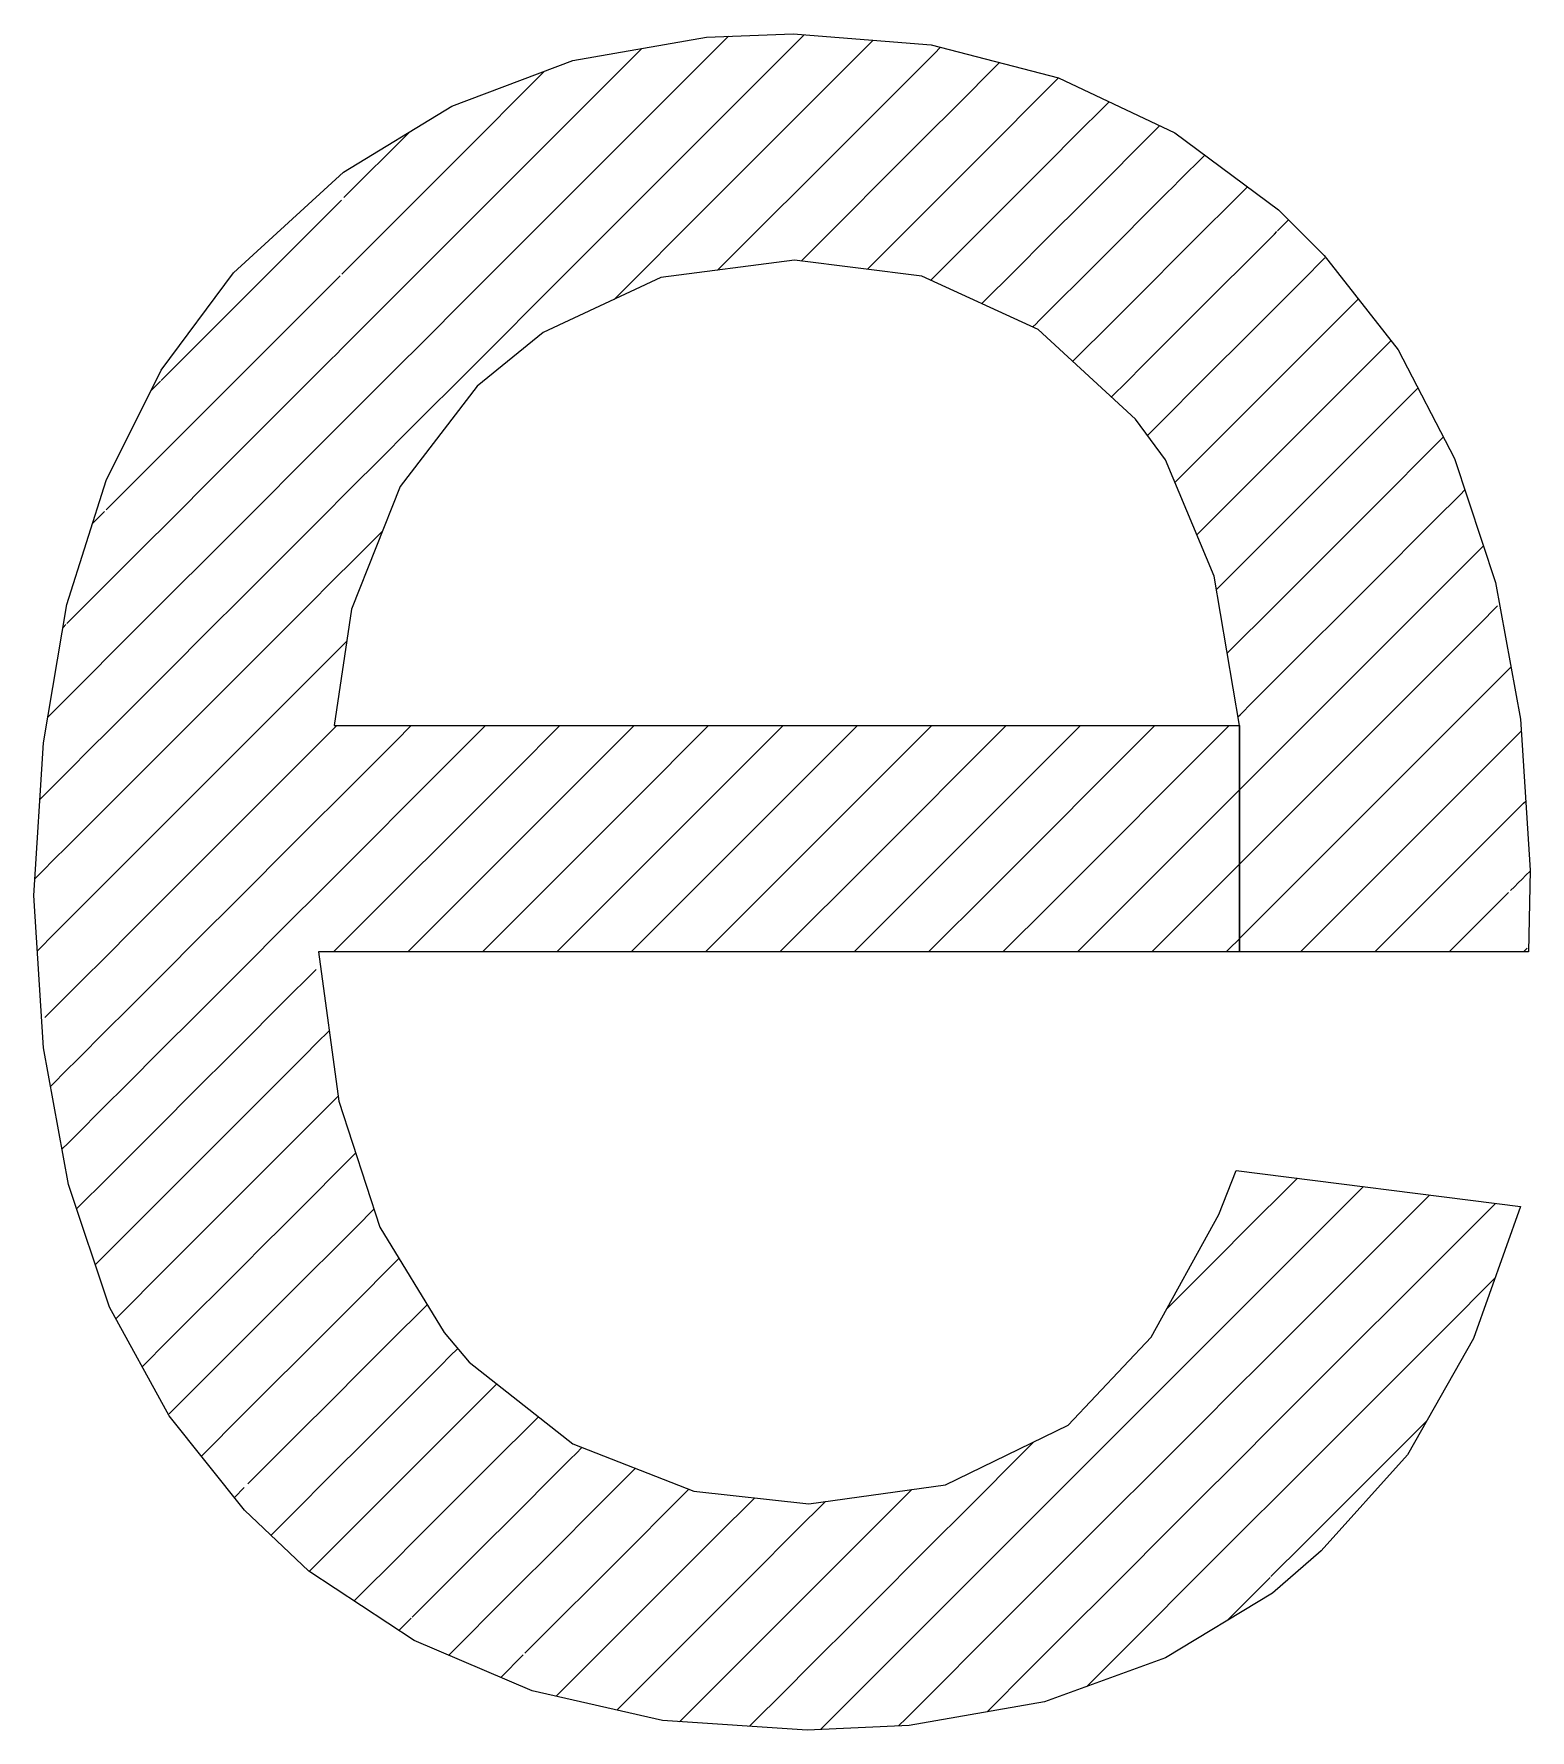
# Model space of a CAD drawing. Extents: x 0 to 7795, y 0 to 4205.
# Drawn here: x 7313.43 to 7320.55, y 682.16 to 690.22 of the extents above; entities that cross this region are included whole.
import ezdxf

# ---------------------------------------------------------------- set-up
doc = ezdxf.new("R2010")
doc.units = 0
doc.header["$MEASUREMENT"] = 0
doc.layers.add('MTH-CARIMBO-TXT1', color=1, linetype='CONTINUOUS')

msp = doc.modelspace()

# ---------------------------------------------------------------- linework, layer by layer
at = {"layer": 'MTH-CARIMBO-TXT1', "linetype": 'Continuous'}
for p, q in [((7316.660597, 690.134205), (7316.736209, 690.209816)), ((7317.043562, 690.163617), (7317.096668, 690.216722)), ((7317.046001, 689.812501), (7317.42417, 690.190671)), ((7316.075061, 689.902222), (7316.324577, 690.151738)), ((7316.608844, 690.082452), (7316.660597, 690.134205)), ((7316.760592, 689.880646), (7317.043562, 690.163617)), ((7317.604655, 690.017602), (7317.69825, 690.111198)), ((7317.69825, 690.111198), (7317.715654, 690.128602)), ((7317.715654, 690.128602), (7317.744383, 690.15733)), ((7315.444644, 689.625358), (7315.862517, 690.043231)), ((7316.177118, 689.650726), (7316.608844, 690.082452)), ((7317.812207, 689.871601), (7318.025146, 690.08454)), ((7317.048439, 689.461386), (7317.604655, 690.017602)), ((7317.90876, 689.6146), (7318.305909, 690.01175)), ((7315.963991, 689.791152), (7316.075061, 689.902222)), ((7316.526158, 689.646213), (7316.760592, 689.880646)), ((7317.683205, 689.742599), (7317.812207, 689.871601)), ((7318.370902, 689.723189), (7318.54591, 689.898198)), ((7315.884623, 689.711784), (7315.963991, 689.791152)), ((7316.860587, 689.627088), (7317.046001, 689.812501)), ((7318.43603, 689.434764), (7318.785938, 689.784671)), ((7314.908678, 689.442946), (7315.220253, 689.75452)), ((7315.473803, 689.300964), (7315.884623, 689.711784)), ((7317.081923, 689.141317), (7317.683205, 689.742599)), ((7318.274447, 689.626734), (7318.370902, 689.723189)), ((7315.378636, 689.55935), (7315.444644, 689.625358)), ((7315.920371, 689.393978), (7316.177118, 689.650726)), ((7316.279175, 689.399229), (7316.526158, 689.646213)), ((7316.443472, 689.209973), (7316.860587, 689.627088)), ((7318.005312, 689.3576), (7318.274447, 689.626734)), ((7318.878652, 689.523833), (7319.000079, 689.64526)), ((7315.353343, 689.534057), (7315.378636, 689.55935)), ((7317.66816, 689.374001), (7317.90876, 689.6146)), ((7314.914924, 689.095639), (7315.353343, 689.534057)), ((7316.960582, 689.373529), (7317.048439, 689.461386)), ((7318.501159, 689.146339), (7318.819312, 689.464493)), ((7318.819312, 689.464493), (7318.85125, 689.496431)), ((7318.85125, 689.496431), (7318.878652, 689.523833)), ((7318.907443, 689.19907), (7319.202988, 689.494615)), ((7314.385029, 688.919296), (7314.896693, 689.430961)), ((7315.736905, 689.210513), (7315.920371, 689.393978)), ((7315.87675, 688.996805), (7316.279175, 689.399229)), ((7318.24318, 689.241914), (7318.43603, 689.434764)), ((7315.322812, 689.149973), (7315.473803, 689.300964)), ((7316.684902, 689.09785), (7316.960582, 689.373529)), ((7317.396624, 689.102465), (7317.66816, 689.374001)), ((7317.698536, 689.050823), (7318.005312, 689.3576)), ((7319.346362, 689.284435), (7319.375466, 689.31354)), ((7319.375466, 689.31354), (7319.39891, 689.336984)), ((7318.101865, 689.100599), (7318.24318, 689.241914)), ((7318.936234, 688.874308), (7319.331463, 689.269537)), ((7319.331463, 689.269537), (7319.343849, 689.281923)), ((7315.264954, 689.092116), (7315.322812, 689.149973)), ((7315.502962, 688.976569), (7315.736905, 689.210513)), ((7316.192274, 688.958775), (7316.381231, 689.147732)), ((7316.381231, 689.147732), (7316.443472, 689.209973)), ((7318.211913, 688.857094), (7318.501159, 689.146339)), ((7318.840749, 689.132376), (7318.907443, 689.19907)), ((7319.464555, 689.049076), (7319.571653, 689.156173)), ((7314.868427, 689.049141), (7314.890631, 689.071346)), ((7314.898249, 689.078963), (7314.914924, 689.095639)), ((7314.921171, 688.748332), (7315.264954, 689.092116)), ((7317.940785, 688.939519), (7318.101865, 689.100599)), ((7318.763014, 689.054641), (7318.840749, 689.132376)), ((7314.388146, 688.56886), (7314.868427, 689.049141)), ((7315.266987, 688.740595), (7315.502962, 688.976569)), ((7315.589187, 688.709242), (7315.87675, 688.996805)), ((7318.566287, 688.857914), (7318.763014, 689.054641)), ((7319.326588, 688.911108), (7319.464555, 689.049076)), ((7314.040252, 688.57452), (7314.373535, 688.907802)), ((7314.373535, 688.907802), (7314.385029, 688.919296)), ((7319.255965, 688.840485), (7319.314678, 688.899198)), ((7319.314678, 688.899198), (7319.326588, 688.911108)), ((7319.651866, 688.882833), (7319.730089, 688.961056)), ((7318.183035, 688.828215), (7318.198418, 688.843598)), ((7318.198418, 688.843598), (7318.211913, 688.857094)), ((7318.373368, 688.664995), (7318.566287, 688.857914)), ((7318.830247, 688.768321), (7318.936234, 688.874308)), ((7318.965025, 688.549546), (7319.255965, 688.840485)), ((7319.553644, 688.784611), (7319.651866, 688.882833)), ((7314.892118, 688.719279), (7314.921171, 688.748332)), ((7315.176566, 688.650174), (7315.266987, 688.740595)), ((7318.706716, 688.64479), (7318.830247, 688.768321)), ((7319.306814, 688.537781), (7319.553644, 688.784611)), ((7319.732079, 688.609492), (7319.885388, 688.762802)), ((7314.391263, 688.218424), (7314.840161, 688.667322)), ((7314.840161, 688.667322), (7314.878846, 688.706007)), ((7314.878846, 688.706007), (7314.892118, 688.719279)), ((7315.532121, 688.652175), (7315.589187, 688.709242)), ((7314.927417, 688.401025), (7315.176566, 688.650174)), ((7315.211163, 688.331218), (7315.532121, 688.652175)), ((7318.631415, 688.569489), (7318.706716, 688.64479)), ((7319.642733, 688.520146), (7319.732079, 688.609492)), ((7313.991832, 688.5261), (7314.037076, 688.571344)), ((7314.04289, 688.223605), (7314.352404, 688.533118)), ((7314.352404, 688.533118), (7314.388146, 688.56886)), ((7318.557572, 688.495646), (7318.631415, 688.569489)), ((7318.819745, 688.404266), (7318.965025, 688.549546)), ((7319.180467, 688.411433), (7319.285507, 688.516474)), ((7319.285507, 688.516474), (7319.306814, 688.537781)), ((7319.28704, 688.164454), (7319.642733, 688.520146)), ((7319.812291, 688.336152), (7319.968599, 688.492459)), ((7319.968599, 688.492459), (7320.014077, 688.537937)), ((7318.993816, 688.224783), (7319.180467, 688.411433)), ((7314.811894, 688.285502), (7314.867061, 688.340669)), ((7314.867061, 688.340669), (7314.885987, 688.359594)), ((7314.885987, 688.359594), (7314.927417, 688.401025)), ((7315.088178, 688.208232), (7315.211163, 688.331218)), ((7318.728509, 688.313029), (7318.819745, 688.404266)), ((7319.731821, 688.255682), (7319.812291, 688.336152)), ((7314.39438, 687.867987), (7314.811894, 688.285502)), ((7319.267267, 687.791127), (7319.731821, 688.255682)), ((7320.031571, 688.201877), (7320.135295, 688.305602)), ((7313.778945, 687.95966), (7314.016353, 688.197067)), ((7314.016353, 688.197067), (7314.04289, 688.223605)), ((7314.331273, 688.158434), (7314.391263, 688.218424)), ((7314.933664, 688.053718), (7315.088178, 688.208232)), ((7318.858527, 688.089494), (7318.993816, 688.224783)), ((7319.892504, 688.062811), (7320.031571, 688.201877)), ((7314.045529, 687.87269), (7314.331273, 688.158434)), ((7319.104968, 687.982382), (7319.256336, 688.133749)), ((7319.256336, 688.133749), (7319.28704, 688.164454)), ((7314.879856, 687.99991), (7314.933664, 688.053718)), ((7319.82091, 687.991217), (7319.892504, 688.062811)), ((7320.094543, 687.911296), (7320.214253, 688.031006)), ((7320.214253, 688.031006), (7320.237588, 688.054341)), ((7313.713537, 687.894251), (7313.770482, 687.951197)), ((7314.783628, 687.903682), (7314.855276, 687.97533)), ((7314.855276, 687.97533), (7314.879856, 687.99991)), ((7319.022607, 687.900021), (7319.104968, 687.982382)), ((7319.247493, 687.4178), (7319.82091, 687.991217)), ((7313.995629, 687.82279), (7314.045529, 687.87269)), ((7314.310142, 687.78375), (7314.39438, 687.867987)), ((7314.397497, 687.517551), (7314.783628, 687.903682)), ((7314.999789, 687.76629), (7315.091414, 687.857915)), ((7318.96291, 687.840324), (7319.022607, 687.900021)), ((7319.972717, 687.78947), (7320.094543, 687.911296)), ((7313.780285, 687.607446), (7313.995629, 687.82279)), ((7314.048167, 687.521775), (7314.310142, 687.78375)), ((7314.93991, 687.706411), (7314.999789, 687.76629)), ((7319.227165, 687.751025), (7319.267267, 687.791127)), ((7319.909999, 687.726752), (7319.972717, 687.78947)), ((7320.260283, 687.723483), (7320.325134, 687.788334)), ((7314.873725, 687.640226), (7314.93991, 687.706411)), ((7319.05606, 687.57992), (7319.227165, 687.751025)), ((7319.227719, 687.044473), (7319.909999, 687.726752)), ((7320.157515, 687.620715), (7320.260283, 687.723483)), ((7313.75047, 687.577631), (7313.780285, 687.607446)), ((7314.755362, 687.521863), (7314.843491, 687.609992)), ((7314.843491, 687.609992), (7314.873725, 687.640226)), ((7320.05293, 687.51613), (7320.157515, 687.620715)), ((7313.591888, 687.419049), (7313.75047, 687.577631)), ((7313.781624, 687.255231), (7313.974906, 687.448514)), ((7313.974906, 687.448514), (7314.048167, 687.521775)), ((7314.289012, 687.409066), (7314.397497, 687.517551)), ((7314.400613, 687.167114), (7314.755362, 687.521863)), ((7319.207946, 686.671146), (7319.999088, 687.462288)), ((7319.999088, 687.462288), (7320.05293, 687.51613)), ((7320.306314, 687.41596), (7320.39258, 687.502226)), ((7313.573096, 687.400257), (7313.586573, 687.413734)), ((7314.050806, 687.17086), (7314.289012, 687.409066)), ((7319.107023, 687.27733), (7319.197994, 687.368301)), ((7319.197994, 687.368301), (7319.247493, 687.4178)), ((7320.220487, 687.330133), (7320.306314, 687.41596)), ((7314.867594, 687.280541), (7314.921191, 687.334139)), ((7320.133143, 687.242789), (7320.220487, 687.330133)), ((7313.592843, 687.066451), (7313.730457, 687.204065)), ((7313.730457, 687.204065), (7313.781624, 687.255231)), ((7314.727095, 687.140043), (7314.831706, 687.244653)), ((7314.831706, 687.244653), (7314.867594, 687.280541)), ((7320.088176, 687.197823), (7320.133143, 687.242789)), ((7320.421582, 687.177675), (7320.4564, 687.212493)), ((7313.954183, 687.074237), (7314.050806, 687.17086)), ((7314.267881, 687.034382), (7314.400613, 687.167114)), ((7314.40373, 686.816678), (7314.727095, 687.140043)), ((7319.188172, 686.297819), (7320.088176, 687.197823)), ((7320.352344, 687.108437), (7320.421582, 687.177675)), ((7313.56671, 687.040318), (7313.592843, 687.066451)), ((7313.782963, 686.903017), (7313.954183, 687.074237)), ((7319.168823, 686.985576), (7319.227719, 687.044473)), ((7320.283458, 687.039552), (7320.352344, 687.108437)), ((7313.500448, 686.974056), (7313.56671, 687.040318)), ((7314.053444, 686.819945), (7314.267881, 687.034382)), ((7319.157985, 686.974739), (7319.168823, 686.985576)), ((7320.177265, 686.933358), (7320.213355, 686.969449)), ((7320.213355, 686.969449), (7320.283458, 687.039552)), ((7313.710445, 686.830499), (7313.782963, 686.903017)), ((7314.698829, 686.758223), (7314.819921, 686.879315)), ((7314.819921, 686.879315), (7314.860733, 686.920127)), ((7314.860733, 686.920127), (7314.871875, 686.931269)), ((7315.154717, 686.860558), (7315.227976, 686.933816)), ((7315.43756, 686.789847), (7315.581529, 686.933816)), ((7315.720403, 686.719137), (7315.935082, 686.933816)), ((7316.003245, 686.648426), (7316.288636, 686.933816)), ((7316.286088, 686.577715), (7316.642189, 686.933816)), ((7316.568931, 686.507005), (7316.995743, 686.933816)), ((7316.851774, 686.436294), (7317.349296, 686.933816)), ((7317.134616, 686.365583), (7317.702849, 686.933816)), ((7317.417459, 686.294873), (7318.056403, 686.933816)), ((7317.700302, 686.224162), (7318.409956, 686.933816)), ((7317.983144, 686.153451), (7318.76351, 686.933816)), ((7318.265987, 686.082741), (7319.117063, 686.933816)), ((7319.168398, 685.924492), (7320.177265, 686.933358)), ((7320.450585, 686.853124), (7320.504083, 686.906623)), ((7313.593799, 686.713853), (7313.710445, 686.830499)), ((7313.933459, 686.69996), (7314.053444, 686.819945)), ((7314.24675, 686.659698), (7314.40373, 686.816678)), ((7314.834349, 686.540189), (7315.154717, 686.860558)), ((7320.34643, 686.74897), (7320.398375, 686.800915)), ((7320.398375, 686.800915), (7320.450585, 686.853124)), ((7314.406847, 686.466242), (7314.698829, 686.758223)), ((7314.807964, 686.160251), (7315.43756, 686.789847)), ((7314.859284, 685.858018), (7315.720403, 686.719137)), ((7320.293568, 686.696108), (7320.34643, 686.74897)), ((7313.479582, 686.599636), (7313.546848, 686.666902)), ((7313.546848, 686.666902), (7313.593799, 686.713853)), ((7313.784302, 686.550803), (7313.933459, 686.69996)), ((7314.056083, 686.46903), (7314.24675, 686.659698)), ((7315.212837, 685.858018), (7316.003245, 686.648426)), ((7319.164878, 686.628078), (7319.207946, 686.671146)), ((7319.455478, 685.858018), (7320.266354, 686.668894)), ((7320.266354, 686.668894), (7320.293568, 686.696108)), ((7313.462966, 686.58302), (7313.479582, 686.599636)), ((7315.566391, 685.858018), (7316.286088, 686.577715)), ((7318.54883, 686.01203), (7319.164878, 686.628078)), ((7320.479587, 686.528573), (7320.515637, 686.564624)), ((7320.515637, 686.564624), (7320.526423, 686.575409)), ((7313.690432, 686.456933), (7313.784302, 686.550803)), ((7314.670563, 686.376403), (7314.808135, 686.513976)), ((7314.808135, 686.513976), (7314.834349, 686.540189)), ((7315.919944, 685.858018), (7316.568931, 686.507005)), ((7320.409402, 686.458389), (7320.444405, 686.493392)), ((7320.444405, 686.493392), (7320.479587, 686.528573)), ((7313.594755, 686.361255), (7313.690432, 686.456933)), ((7313.912736, 686.325683), (7314.056083, 686.46903)), ((7314.225619, 686.285013), (7314.406847, 686.466242)), ((7316.273498, 685.858018), (7316.851774, 686.436294)), ((7319.809031, 685.858018), (7320.355442, 686.404429)), ((7320.355442, 686.404429), (7320.373781, 686.422767)), ((7320.373781, 686.422767), (7320.409402, 686.458389)), ((7313.526985, 686.293486), (7313.594755, 686.361255)), ((7313.785641, 686.198589), (7313.912736, 686.325683)), ((7314.409964, 686.115805), (7314.670563, 686.376403)), ((7316.627051, 685.858018), (7317.134616, 686.365583)), ((7313.439655, 686.206156), (7313.479582, 686.246082)), ((7313.479582, 686.246082), (7313.526985, 686.293486)), ((7314.058721, 686.118115), (7314.225619, 686.285013)), ((7316.980604, 685.858018), (7317.417459, 686.294873)), ((7318.831673, 685.941319), (7319.164878, 686.274524)), ((7319.164878, 686.274524), (7319.188172, 686.297819)), ((7320.527191, 686.222624), (7320.5469, 686.242333)), ((7313.67042, 686.083367), (7313.785641, 686.198589)), ((7314.79635, 686.148638), (7314.807964, 686.160251)), ((7317.334158, 685.858018), (7317.700302, 686.224162)), ((7320.453994, 686.149427), (7320.472374, 686.167807)), ((7320.472374, 686.167807), (7320.490436, 686.185869)), ((7320.490436, 686.185869), (7320.508589, 686.204022)), ((7320.508589, 686.204022), (7320.527191, 686.222624)), ((7313.59571, 686.008658), (7313.67042, 686.083367)), ((7313.892013, 685.951407), (7314.058721, 686.118115)), ((7314.204489, 685.910329), (7314.409964, 686.115805)), ((7314.642296, 685.994584), (7314.79635, 686.148638)), ((7317.687711, 685.858018), (7317.983144, 686.153451)), ((7318.041264, 685.858018), (7318.265987, 686.082741)), ((7320.162585, 685.858018), (7320.444531, 686.139964)), ((7313.507123, 685.92007), (7313.59571, 686.008658)), ((7314.413081, 685.765369), (7314.642296, 685.994584)), ((7318.394818, 685.858018), (7318.54883, 686.01203)), ((7313.479582, 685.892529), (7313.507123, 685.92007)), ((7313.786981, 685.846375), (7313.892013, 685.951407)), ((7318.748371, 685.858018), (7318.831673, 685.941319)), ((7319.114515, 685.870608), (7319.164878, 685.920971)), ((7313.451024, 685.863972), (7313.479582, 685.892529)), ((7313.650408, 685.709802), (7313.786981, 685.846375)), ((7314.06136, 685.7672), (7314.204489, 685.910329)), ((7319.101925, 685.858018), (7319.114515, 685.870608)), ((7320.516138, 685.858018), (7320.53362, 685.8755)), ((7313.871289, 685.57713), (7314.06136, 685.7672)), ((7314.183358, 685.535645), (7314.413081, 685.765369)), ((7314.61403, 685.612764), (7314.775941, 685.774675)), ((7313.596666, 685.65606), (7313.650408, 685.709802)), ((7313.48726, 685.546654), (7313.596666, 685.65606)), ((7314.416198, 685.414932), (7314.61403, 685.612764)), ((7313.78832, 685.494161), (7313.871289, 685.57713)), ((7314.063998, 685.416285), (7314.183358, 685.535645)), ((7313.630395, 685.336236), (7313.78832, 685.494161)), ((7314.78039, 685.425571), (7314.838237, 685.483417)), ((7313.850566, 685.202853), (7314.063998, 685.416285)), ((7314.162227, 685.160961), (7314.416198, 685.414932)), ((7314.585764, 685.230944), (7314.72199, 685.367171)), ((7314.72199, 685.367171), (7314.78039, 685.425571)), ((7313.513271, 685.219112), (7313.597621, 685.303462)), ((7313.597621, 685.303462), (7313.630395, 685.336236)), ((7313.789659, 685.141946), (7313.850566, 685.202853)), ((7314.419315, 685.064496), (7314.585764, 685.230944)), ((7313.610383, 684.96267), (7313.789659, 685.141946)), ((7314.066637, 685.06537), (7314.162227, 685.160961)), ((7314.774923, 685.06655), (7314.880794, 685.172421)), ((7313.829842, 684.828576), (7314.066637, 685.06537)), ((7314.141096, 684.786277), (7314.419315, 685.064496)), ((7314.668039, 684.959666), (7314.774923, 685.06655)), ((7313.568192, 684.920479), (7313.598577, 684.950864)), ((7313.598577, 684.950864), (7313.610383, 684.96267)), ((7314.557497, 684.849125), (7314.668039, 684.959666)), ((7314.924131, 684.862205), (7314.964088, 684.902162)), ((7313.637737, 684.636471), (7313.790998, 684.789732)), ((7313.790998, 684.789732), (7313.829842, 684.828576)), ((7314.069275, 684.714456), (7314.141096, 684.786277)), ((7314.422432, 684.714059), (7314.557497, 684.849125)), ((7314.769455, 684.707529), (7314.861967, 684.80004)), ((7314.861967, 684.80004), (7314.924131, 684.862205)), ((7313.809119, 684.4543), (7314.069275, 684.714456)), ((7314.119966, 684.411593), (7314.422432, 684.714059)), ((7314.614087, 684.552161), (7314.769455, 684.707529)), ((7319.175752, 684.517632), (7319.440741, 684.78262)), ((7319.203601, 684.191927), (7319.754433, 684.742759)), ((7319.231449, 683.866222), (7320.068125, 684.702898)), ((7314.967534, 684.552055), (7315.050808, 684.635329)), ((7319.259298, 683.540517), (7320.381817, 684.663036)), ((7314.529231, 684.467305), (7314.614087, 684.552161)), ((7314.837976, 684.422496), (7314.967534, 684.552055)), ((7314.425549, 684.363623), (7314.529231, 684.467305)), ((7319.092577, 684.434457), (7319.175752, 684.517632)), ((7313.726125, 684.371306), (7313.792337, 684.437518)), ((7313.792337, 684.437518), (7313.809119, 684.4543)), ((7314.071913, 684.363541), (7314.119966, 684.411593)), ((7314.763988, 684.348508), (7314.837976, 684.422496)), ((7315.096966, 684.327933), (7315.16995, 684.400917)), ((7318.821116, 684.162996), (7319.040234, 684.382114)), ((7319.040234, 684.382114), (7319.092577, 684.434457)), ((7313.823411, 684.115038), (7314.071913, 684.363541)), ((7314.098835, 684.036909), (7314.425549, 684.363623)), ((7314.560136, 684.144656), (7314.763988, 684.348508)), ((7315.010937, 684.241904), (7315.096966, 684.327933)), ((7320.319707, 684.247373), (7320.381086, 684.308752)), ((7314.813984, 684.044951), (7315.010937, 684.241904)), ((7320.201325, 684.128991), (7320.319707, 684.247373)), ((7314.500965, 684.085485), (7314.560136, 684.144656)), ((7315.124258, 684.001671), (7315.304169, 684.181583)), ((7319.136289, 684.124616), (7319.203601, 684.191927)), ((7314.428666, 684.013187), (7314.500965, 684.085485)), ((7318.991763, 683.980089), (7319.136289, 684.124616)), ((7320.110883, 684.038549), (7320.201325, 684.128991)), ((7313.948972, 683.887046), (7314.074552, 684.012626)), ((7314.074552, 684.012626), (7314.098835, 684.036909)), ((7314.077704, 683.662225), (7314.428666, 684.013187)), ((7314.506185, 683.737152), (7314.758521, 683.989488)), ((7314.758521, 683.989488), (7314.813984, 684.044951)), ((7315.05434, 683.931754), (7315.124258, 684.001671)), ((7318.758885, 683.747211), (7318.991763, 683.980089)), ((7319.287146, 683.214812), (7320.110883, 684.038549)), ((7314.789993, 683.667407), (7315.05434, 683.931754)), ((7315.369444, 683.893304), (7315.412558, 683.936418)), ((7315.412558, 683.936418), (7315.449362, 683.973223)), ((7315.151549, 683.67541), (7315.369444, 683.893304)), ((7319.180001, 683.814774), (7319.231449, 683.866222)), ((7314.472699, 683.703665), (7314.506185, 683.737152)), ((7315.541709, 683.712016), (7315.634861, 683.805168)), ((7318.430395, 683.418721), (7318.758885, 683.747211)), ((7318.943292, 683.578065), (7319.180001, 683.814774)), ((7314.230986, 683.461953), (7314.431783, 683.66275)), ((7314.431783, 683.66275), (7314.472699, 683.703665)), ((7314.753053, 683.630467), (7314.789993, 683.667407)), ((7315.097743, 683.621603), (7315.151549, 683.67541)), ((7315.482273, 683.65258), (7315.541709, 683.712016)), ((7314.452233, 683.329647), (7314.753053, 683.630467)), ((7314.766002, 683.289862), (7315.097743, 683.621603)), ((7315.331492, 683.501799), (7315.482273, 683.65258)), ((7315.598505, 683.415258), (7315.832611, 683.649365)), ((7318.773823, 683.408596), (7318.943292, 683.578065)), ((7319.713268, 683.287381), (7320.023709, 683.597822)), ((7320.023709, 683.597822), (7320.057461, 683.631574)), ((7315.178841, 683.349148), (7315.331492, 683.501799)), ((7316.011732, 683.474932), (7316.039852, 683.503052)), ((7317.83544, 683.177319), (7318.18844, 683.53032)), ((7318.894821, 683.176041), (7319.223714, 683.504933)), ((7319.223714, 683.504933), (7319.259298, 683.540517)), ((7315.551987, 683.368741), (7315.598505, 683.415258)), ((7315.6553, 683.1185), (7315.985499, 683.448699)), ((7315.985499, 683.448699), (7316.011732, 683.474932)), ((7318.325364, 683.31369), (7318.430395, 683.418721)), ((7315.141146, 683.311453), (7315.178841, 683.349148)), ((7315.29354, 683.110293), (7315.551987, 683.368741)), ((7316.098223, 683.20787), (7316.294278, 683.403925)), ((7318.534777, 683.16955), (7318.773823, 683.408596)), ((7314.38812, 683.265534), (7314.4349, 683.312314)), ((7314.562008, 683.085869), (7314.747586, 683.271446)), ((7314.743392, 682.913699), (7315.141146, 683.311453)), ((7314.747586, 683.271446), (7314.766002, 683.289862)), ((7316.184715, 682.940808), (7316.548704, 683.304798)), ((7316.675515, 683.078055), (7316.861333, 683.263873)), ((7317.24976, 682.945193), (7317.607919, 683.303352)), ((7317.946255, 682.934581), (7318.325364, 683.31369)), ((7319.476094, 683.050206), (7319.713268, 683.287381)), ((7315.915328, 683.024975), (7316.098223, 683.20787)), ((7317.11739, 683.166377), (7317.139383, 683.188369)), ((7317.139383, 683.188369), (7317.197797, 683.246783)), ((7317.729672, 683.071552), (7317.83544, 683.177319)), ((7318.788762, 683.069982), (7318.894821, 683.176041)), ((7318.84635, 682.774016), (7319.267426, 683.195092)), ((7319.267426, 683.195092), (7319.287146, 683.214812)), ((7315.206133, 683.022887), (7315.29354, 683.110293)), ((7315.621702, 683.084902), (7315.6553, 683.1185)), ((7316.789157, 682.838143), (7317.11739, 683.166377)), ((7318.292424, 682.927197), (7318.534777, 683.16955)), ((7315.184549, 683.001303), (7315.206133, 683.022887)), ((7315.255588, 682.718788), (7315.621702, 683.084902)), ((7315.712096, 682.821743), (7315.915328, 683.024975)), ((7316.521632, 682.924172), (7316.675515, 683.078055)), ((7317.360138, 682.702018), (7317.729672, 683.071552)), ((7318.63916, 682.920379), (7318.788762, 683.069982)), ((7319.314994, 682.889107), (7319.476094, 683.050206)), ((7314.956798, 682.773551), (7315.184549, 683.001303)), ((7315.845157, 682.60125), (7316.184715, 682.940808)), ((7317.114918, 682.810351), (7317.24976, 682.945193)), ((7317.66712, 682.655447), (7317.946255, 682.934581)), ((7316.271206, 682.673746), (7316.521632, 682.924172)), ((7318.05707, 682.691843), (7318.292424, 682.927197)), ((7318.259484, 682.540704), (7318.63916, 682.920379)), ((7319.105285, 682.679398), (7319.311138, 682.88525)), ((7315.406333, 682.515979), (7315.691417, 682.801064)), ((7315.691417, 682.801064), (7315.712096, 682.821743)), ((7316.465512, 682.514499), (7316.789157, 682.838143)), ((7316.902799, 682.598232), (7317.114918, 682.810351)), ((7318.803701, 682.731367), (7318.84635, 682.774016)), ((7315.170204, 682.633404), (7315.227952, 682.691152)), ((7315.233425, 682.696625), (7315.255588, 682.718788)), ((7317.112446, 682.454325), (7317.360138, 682.702018)), ((7317.604569, 682.239342), (7318.05707, 682.691843)), ((7318.743542, 682.671208), (7318.803701, 682.731367)), ((7315.917892, 682.320432), (7316.271206, 682.673746)), ((7317.470516, 682.458842), (7317.66712, 682.655447)), ((7318.440069, 682.367735), (7318.743542, 682.671208)), ((7315.768892, 682.524985), (7315.845157, 682.60125)), ((7316.504071, 682.199504), (7316.902799, 682.598232)), ((7318.167886, 682.449105), (7318.259484, 682.540704)), ((7315.65415, 682.410244), (7315.761132, 682.517225)), ((7316.357698, 682.406684), (7316.465512, 682.514499)), ((7317.016441, 682.358321), (7317.112446, 682.454325)), ((7317.174597, 682.162924), (7317.470516, 682.458842)), ((7317.965622, 682.246841), (7318.167886, 682.449105)), ((7316.205588, 682.254574), (7316.357698, 682.406684)), ((7316.835978, 682.177858), (7317.016441, 682.358321)), ((7317.545258, 682.180031), (7317.580893, 682.215666)), ((7317.580893, 682.215666), (7317.604569, 682.239342))]:
    msp.add_line(p, q, dxfattribs=at)
msp.add_lwpolyline([(7319.149936, 684.819574), (7320.502155, 684.647745), (7320.27803, 684.020196), (7319.964256, 683.467355), (7319.55336, 683.011634), (7319.321765, 682.809922), (7318.813749, 682.503619), (7318.238496, 682.294436), (7317.596005, 682.182373), (7317.110401, 682.159961), (7316.423086, 682.204786), (7315.803007, 682.346731), (7315.242696, 682.585798), (7314.742151, 682.914514), (7314.435847, 683.205876), (7314.077247, 683.654125), (7313.793356, 684.169612), (7313.599115, 684.752336), (7313.479582, 685.402298), (7313.434757, 686.126967), (7313.479582, 686.851637), (7313.591644, 687.50907), (7313.778414, 688.099265), (7314.039893, 688.622222), (7314.383551, 689.085413), (7314.906509, 689.563546), (7315.421995, 689.87732), (7315.997249, 690.093974), (7316.632269, 690.206037), (7317.043164, 690.220978), (7317.700596, 690.168683), (7318.305733, 690.011795), (7318.858574, 689.750316), (7319.351648, 689.384246), (7319.568302, 689.167592), (7319.919431, 688.719343), (7320.18838, 688.203856), (7320.382622, 687.613661), (7320.502155, 686.9637), (7320.54698, 686.246501), (7320.539509, 685.858018), (7319.164878, 685.858018), (7319.164878, 686.933816), (7319.045344, 687.643544), (7318.813749, 688.196385), (7318.671803, 688.390627), (7318.208612, 688.816464), (7317.655771, 689.070472), (7317.050635, 689.14518), (7316.415615, 689.063001), (7315.855303, 688.801522), (7315.541529, 688.547514), (7315.175458, 688.069381), (7314.943863, 687.486657), (7314.861684, 686.933816), (7319.164878, 686.933816), (7319.164878, 685.858018), (7314.786976, 685.858018), (7314.884096, 685.14829), (7315.078338, 684.550624), (7315.384641, 684.050079), (7315.504174, 683.908133), (7315.997249, 683.51965), (7316.572502, 683.295526), (7317.117872, 683.235759), (7317.767834, 683.325409), (7318.350558, 683.6093), (7318.746511, 684.027666), (7319.067757, 684.610391), (7319.149936, 684.819574)], dxfattribs=at)

doc.saveas('drawing.dxf')
